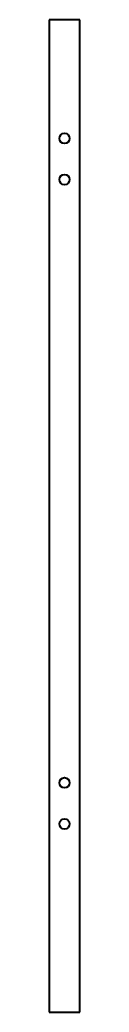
# Model space of a CAD drawing. Header units: millimetres. Extents: x 138 to 150, y 21 to 406.
import ezdxf

# ---------------------------------------------------------------- set-up
doc = ezdxf.new("R2010")
doc.units = ezdxf.units.MM
doc.layers.add('Geometries', color=7, linetype='Continuous')

msp = doc.modelspace()

# ---------------------------------------------------------------- linework, layer by layer
at = {"layer": 'Geometries', "linetype": 'Continuous', "lineweight": 40}
for p, q in [((150.08, 406.34), (138.08, 406.34)), ((138.08, 406.34), (138.08, 21.34)), ((150.08, 21.34), (150.08, 406.34)), ((138.08, 21.34), (150.08, 21.34))]:
    msp.add_line(p, q, dxfattribs=at)
for centre in [(144.08, 360.34), (144.08, 344.34), (144.08, 110.34), (144.08, 94.34)]:
    msp.add_circle(centre, 2, dxfattribs=at)

doc.saveas('drawing.dxf')
